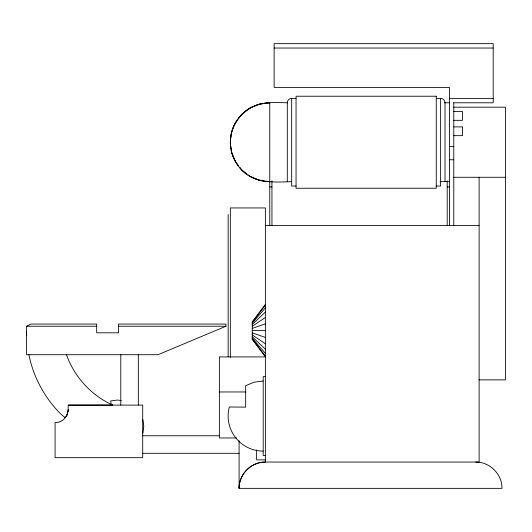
<?xml version="1.0" encoding="UTF-8"?>
<svg xmlns="http://www.w3.org/2000/svg" width="532" height="532" viewBox="0 0 532 532"><rect width="100%" height="100%" fill="white"/><g stroke="black" fill="none" stroke-linecap="round" stroke-linejoin="round"><path stroke-width="0.8" d="M68.222 409.487L67.225 414.514L64.372 418.784A13.147 13.147 0 0 1 55.075 422.627L55.075 457.68L142.702 457.68L142.702 405.105L68.222 405.105L68.109 411.203M142.875 433.141L143.773 426.338L142.875 419.535M230.642 139.876C229.425 150.955 234.18 162.227 241.88 170.114C254.549 183.68 274.598 182.283 291.436 181.658M230.848 138.307C231.36 127.52 237.365 117.532 245.757 110.949C257.521 101.319 273.534 102.45 287.732 102.796M68.136 410.997L66.839 415.286M265.382 304.337L252.235 321.86L252.235 339.389L265.382 356.912L219.377 356.912L219.377 437.962L236.753 437.962M238.023 119.374C232.67 126.397 229.611 135.713 230.642 144.584M238.988 118.117L241.88 114.347L250.047 108.082L252.973 106.865M252.235 322.306L265.382 305.235M252.235 323.163L265.382 307.855M252.235 324.533L265.382 312.038M252.235 326.315L265.382 317.478M26.6 326.242L30.982 324.055L96.698 324.055L96.698 332.813L118.609 332.813L118.609 324.055L225.947 324.055L225.947 326.242L158.037 354.718L26.6 354.718L26.6 326.242L96.698 326.242M254.436 106.26L259.556 104.139L262.695 103.727M252.235 328.397L265.382 323.822M264.264 103.521L269.764 102.796L269.764 225.768M263.187 381.012L254.116 382.202L245.664 385.707L245.664 407.133L229.332 406.987A35.052 35.052 0 0 0 263.187 451.109M68.222 405.105L112.751 405.105M274.14 48.033L493.204 48.033M287.287 181.658L287.287 102.796A4.382 4.382 0 0 1 291.669 98.413L296.051 98.413M436.247 98.413L440.629 98.413A4.382 4.382 0 0 1 445.011 102.796L445.011 181.658M449.394 98.413L493.204 98.413M444.426 102.796L449.394 102.796M453.53 102.796L493.204 102.796L493.204 43.651L274.14 43.651L274.14 87.461L449.394 87.461L449.394 225.768M453.776 107.178L505.4 107.178L505.4 379.868L479.113 379.868M453.776 111.56L462.534 111.56L462.534 120.325L453.776 120.325M453.776 126.895L462.534 126.895L462.534 135.66L453.776 135.66M449.394 146.613L453.776 146.613M449.626 159.753L453.776 159.753M453.776 177.282L505.4 177.282M440.031 181.658L449.394 181.658M296.051 186.04L291.669 186.04L291.669 98.413M436.247 186.04L440.629 186.04L440.629 98.413M269.764 186.951L271.952 186.951M447.206 186.951L449.394 186.951M265.382 225.475L479.113 225.475M118.609 326.242L225.947 326.242M252.235 330.625L265.382 330.625M265.382 376.629L263.187 376.629L263.187 455.492L265.382 455.492M219.377 391.964L245.857 391.964M142.702 435.774L219.151 435.774M142.702 453.297L239.094 453.297M265.382 459.874L256.617 459.874L256.617 449.932M475.681 462.062C489.733 461.769 502.261 474.298 501.969 488.349L239.094 488.349L239.094 440.702M264.264 180.94L259.556 180.315L250.047 176.378L248.158 174.928M265.834 181.146L269.764 181.658A39.434 39.434 0 0 1 265.8 181.459M121.263 400.549L117.486 400.051L110.683 400.948L111.121 404.187M252.235 332.852L265.382 337.428M252.235 334.927L265.382 343.765M246.901 173.971L241.88 170.114L239.952 167.6M252.235 336.716L265.382 349.211M252.235 338.079L265.382 353.388M252.235 338.944L265.382 356.014M238.502 165.711L235.61 161.947L231.673 152.431L230.848 146.154M479.113 177.282L479.113 462.062L265.382 462.062C251.33 461.769 238.795 474.298 239.094 488.349A26.454 26.454 0 0 1 241.136 478.315M453.776 102.796L453.776 225.734M447.206 180.833L447.206 225.475M271.952 180.833L271.952 225.475M230.329 357.304L230.329 207.946L265.382 207.946L265.382 462.062A26.454 26.454 0 0 0 246.841 469.809M228.142 214.576L228.142 356.906M138.32 354.172L138.32 405.105M120.797 354.172L120.797 405.105M241.408 477.683A26.454 26.454 0 0 1 246.363 470.301M28.908 354.764A116.102 116.102 0 0 0 60.608 413.816L65.197 417.839A13.047 13.047 0 0 0 67.444 413.929M26.667 335.712A116.102 116.102 0 0 1 26.6 331.722M112.611 405.052A87.694 87.694 0 0 1 66.374 354.385M264.218 181.266A39.434 39.434 0 0 1 248.032 175.134M246.715 174.223A39.434 39.434 0 0 1 239.733 167.786M238.236 165.918A39.434 39.434 0 0 1 231.127 150.13M230.841 148.561A39.434 39.434 0 0 1 230.615 146.978M230.403 144.598A39.434 39.434 0 0 1 230.403 139.856M230.529 138.273A39.434 39.434 0 0 1 237.764 119.188M238.722 117.911A39.434 39.434 0 0 1 252.846 106.606M254.303 105.954A39.434 39.434 0 0 1 262.642 103.447M264.218 103.188A39.434 39.434 0 0 1 269.764 102.796M436.247 96.225L296.051 96.225L296.051 188.235L436.247 188.235L436.247 96.225"/></g></svg>
